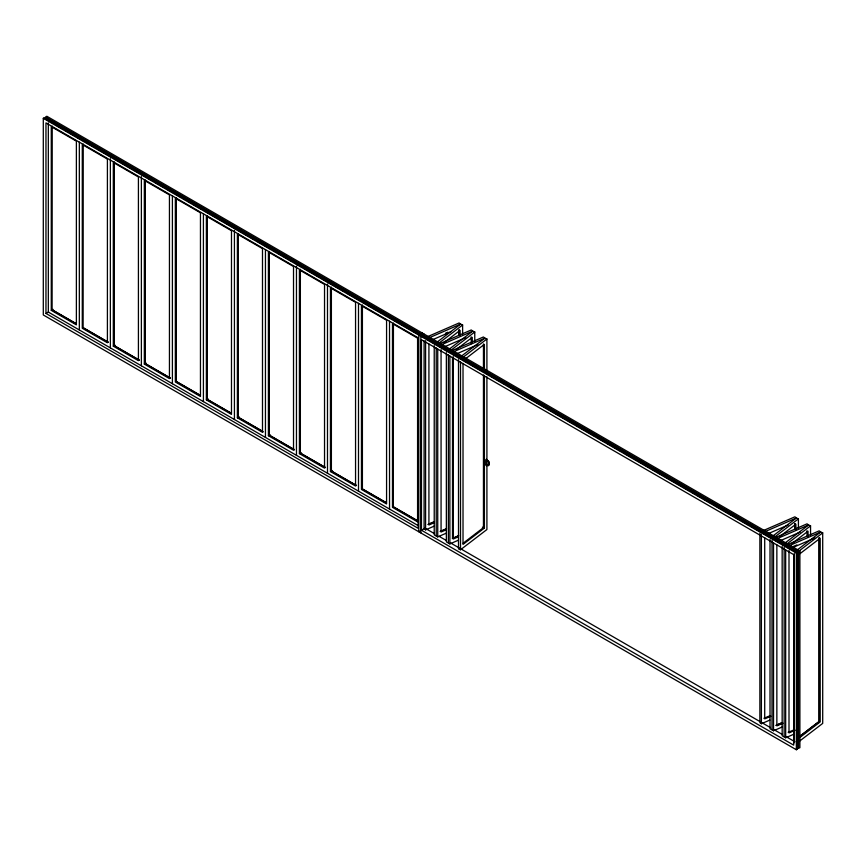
<?xml version="1.0" encoding="UTF-8"?>
<svg xmlns="http://www.w3.org/2000/svg" width="866" height="866" viewBox="0 0 866 866"><rect width="100%" height="100%" fill="white"/><g stroke="black" fill="none" stroke-linecap="round" stroke-linejoin="round"><path stroke-width="1.3" d="M486.313 464.815L487.58 465.356A1.115 0.725 52.5 0 0 488.478 464.836L488.478 462.238A1.115 0.725 52.5 0 0 487.58 460.929L486.443 459.965L487.753 460.539A1.451 0.953 52.5 0 1 488.911 462.228L488.911 464.901A1.451 0.953 52.5 0 1 487.753 465.583L486.313 464.815L487.839 465.161A1.115 0.725 52.5 0 0 488.738 464.631L488.738 462.043A1.115 0.725 52.5 0 0 487.839 460.723L486.443 459.965M486.443 459.283C485.458 457.735 485.458 466.817 486.443 465.702M437.384 341.918L460.615 324.111L462.617 324.988L462.617 334.449M438.337 343.596L462.617 324.988M444.074 342.6L460.106 330.325L460.106 335.727M449.53 348.922L472.76 331.126L474.763 332.003L474.763 341.453M450.472 350.611L474.763 332.003M456.22 349.615L472.251 337.329L472.251 342.741M460.615 356.749L484.906 338.141L486.909 339.007L486.909 371.438M462.617 357.615L486.909 339.007M465.161 359.076L484.397 344.343L484.397 370.009M463.158 543.198L483.455 527.643L483.455 375.01M484.397 375.411L484.397 528.054L463.018 544.422L463.018 363.417M458.504 359.715L458.504 548.892L460.506 549.758L486.909 529.537L486.909 376.84M773.176 535.783L796.417 517.987L798.409 518.853L798.409 528.314M774.128 537.461L798.409 518.853M779.865 536.476L795.897 524.19L795.897 529.591M785.321 542.798L808.552 524.991L810.554 525.868L810.554 535.329M786.274 544.476L810.554 525.868M792.011 543.48L808.043 531.204L808.043 536.606M797.467 549.802L820.697 532.005L822.7 532.871L822.7 723.402L799.47 741.199M798.409 551.48L822.7 532.871M799.881 553.764L820.189 538.208L820.189 721.919L799.881 737.475M799.881 736.197L819.117 721.454L819.117 537.743M800.022 736.252L819.258 721.508L819.258 537.808M43.3 118.306L44.307 117.722L797.348 552.497L797.348 749.155L796.352 749.74L43.3 314.975L43.3 118.306L796.352 553.071L798.062 552.086L798.062 748.202L796.882 748.884L797.348 749.155M45.963 313.438L418.181 528.336L418.181 337.805L45.963 122.907L45.963 313.438L48.615 311.901M51.278 310.364L76.381 324.869L76.381 141.158L51.278 126.663L51.278 310.364L53.043 309.346M113.305 346.184L138.419 360.678L138.419 176.978L113.305 162.472L113.305 346.184L115.081 345.166M144.33 364.088L169.444 378.594L169.444 194.882L144.33 180.388L144.33 364.088L146.105 363.07M206.368 399.908L231.482 414.403L231.482 230.702L206.368 216.208L206.368 399.908L208.143 398.89M237.381 417.813L262.495 432.318L262.495 248.607L237.381 234.112L237.381 417.813L239.157 416.795M419.815 334.525L418.808 335.11L418.808 531.767L419.815 531.194M420.995 333.843L422.359 333.064M420.291 335.348L421.471 334.666M422.554 335.283L420.844 336.279L420.844 532.936M423.019 335.012L424.383 334.233M268.406 435.728L293.52 450.223L293.52 266.522L268.406 252.017L268.406 435.728L270.17 434.7M299.42 453.632L324.534 468.138L324.534 284.427L299.42 269.932L299.42 453.632L301.195 452.615M330.444 471.548L355.558 486.043L355.558 302.331L330.444 287.837L330.444 471.548L332.208 470.519M421.471 530.241L793.689 745.139L793.689 554.608L421.471 339.71L421.471 530.241L425.011 528.195M799.892 551.025L46.84 116.261L45.487 117.04L798.539 551.815L799.892 551.025L799.892 747.694L798.062 748.202M427.707 336.625L459.11 322.964L460.615 324.111L429.211 337.783M445.481 333.269L447.949 332.198M432.621 339.71L451.121 331.656M439.841 343.64L471.256 329.968L472.76 331.126L441.357 344.787M444.767 346.714L465.724 337.599M451.987 350.643L483.401 336.982L484.906 338.141L453.492 351.802M456.902 353.729L477.87 344.603M428.118 524.406L434.277 521.722M428.215 524.482L434.386 521.797M433.855 522.88L428.919 525.023L428.919 344.019M424.08 340.901L424.08 528.725L425.585 529.884L434.039 526.203M440.264 531.421L446.423 528.736M440.361 531.497L446.531 528.812M446.001 529.884L441.065 532.038L441.065 349.68M434.223 345.696L434.223 534.874L437.731 536.898L446.185 533.218M452.398 538.425L458.569 535.751M458.666 535.827L452.507 538.511L452.507 357.496M458.136 536.898L453.21 539.042L453.21 356.684M446.358 352.7L446.358 541.878L449.876 543.902L458.33 540.232M763.498 530.49L794.901 516.829L796.417 517.987L765.003 531.648M768.413 533.575L788.147 524.991M775.633 537.505L807.047 523.843L808.552 524.991L777.148 538.663M780.558 540.59L800.292 532.005M787.779 544.519L819.193 530.847L820.697 532.005L789.294 545.667M793.234 546.522L796.926 544.909M792.704 547.593L814.895 537.938M763.909 718.271L770.177 715.673M770.881 716.214L764.71 718.888L764.71 537.883M759.872 533.424L759.872 722.601L761.376 723.749L769.831 720.079M776.055 725.286L782.215 722.601M776.153 725.362L782.323 722.677M783.026 723.218L776.856 725.903L776.856 544.898M770.015 539.561L770.015 728.739L773.522 730.763L781.976 727.083M788.201 732.3L794.458 729.692M795.161 730.233L789.002 732.917L789.002 550.56M782.16 546.576L782.16 735.754L785.668 737.778L794.122 734.097M482.394 527.178L484.397 528.054M798.062 552.086L45.963 117.863L44.772 118.545L47.11 119.898M49.459 121.251L51.798 122.593M55.305 124.617L63.489 129.348M65.827 130.701L68.165 132.054M70.503 133.396L74.011 135.421M76.36 136.774L84.543 141.504M86.881 142.858L95.065 147.577M97.403 148.93L111.443 157.038M113.782 158.381L137.174 171.89M139.513 173.243L153.542 181.34M155.88 182.694L164.075 187.413M166.413 188.766L174.596 193.497M176.935 194.85L180.442 196.874M182.78 198.217L185.118 199.57M187.457 200.923L190.975 202.947M193.313 204.3L201.497 209.031M203.835 210.373L254.128 239.406M256.466 240.759L259.973 242.783M262.311 244.136L270.495 248.867M272.833 250.22L275.171 251.562M277.521 252.915L281.028 254.94M283.366 256.293L291.55 261.023M293.888 262.366L302.072 267.096M304.421 268.449L318.45 276.546M320.788 277.899L344.181 291.409M346.519 292.751L360.548 300.859M362.897 302.212L365.236 303.555M367.574 304.908L381.603 313.016M383.941 314.358L387.448 316.382M389.787 317.735L392.136 319.089M394.474 320.442L397.981 322.466M400.319 323.819L408.503 328.539M410.841 329.892L420.205 335.294M421.461 336.019L424.968 338.043M427.306 339.396L450.699 352.895M453.037 354.248L467.066 362.356M469.404 363.698L483.445 371.806M485.783 373.159L488.121 374.513M490.459 375.855L493.966 377.879M496.305 379.232L498.643 380.585M500.981 381.938L504.499 383.963M506.837 385.316L515.021 390.036M517.359 391.389L573.498 423.799M575.836 425.152L584.02 429.872M586.358 431.225L588.707 432.578M591.045 433.931L594.552 435.955M596.89 437.308L605.074 442.028M607.412 443.381L621.452 451.478M623.791 452.831L631.974 457.562M634.313 458.915L674.084 481.864M676.422 483.217L678.76 484.57M681.098 485.923L690.451 491.325M692.789 492.667L695.127 494.021M697.466 495.374L700.973 497.398M703.322 498.751L711.506 503.482M713.844 504.824L722.028 509.554M724.366 510.908L748.928 525.088M751.266 526.431L764.137 533.857M766.475 535.21L780.504 543.318M782.842 544.671L791.037 549.39M793.375 550.744L796.882 552.768M52.22 309.822L76.186 323.657M83.233 327.727L108.347 342.232M139.372 360.137L114.258 345.642L114.258 161.931L114.139 345.707L139.253 360.202M170.386 378.041L145.272 363.547L145.272 181.189M200.263 395.297L176.296 381.451L176.296 199.104M231.287 413.201L207.31 399.367L207.31 215.656M262.301 431.116L238.334 417.271L238.334 234.913M294.462 449.681L269.348 435.176L269.348 251.476M356.5 485.501L331.386 470.996L331.386 287.296M386.377 502.745L362.399 488.911L362.399 305.2M393.424 506.816L417.39 520.65M76.067 323.732L52.101 309.887L52.22 126.111M108.228 342.297L83.114 327.803L83.233 144.027M170.266 378.117L145.152 363.612L145.152 179.911M200.143 395.361L176.177 381.527L176.177 197.816M231.168 413.277L207.191 399.432L207.191 215.721M263.329 431.842L238.215 417.336L238.215 233.636M294.343 449.746L269.229 435.252L269.229 251.541M356.381 485.566L331.267 471.061L331.267 287.36M386.258 502.81L362.28 488.976L362.28 305.265M417.271 520.726L393.305 506.881L393.424 323.105M426.18 528.866L434.375 533.597M439.062 536.303L446.077 540.352M450.764 543.058L759.774 721.465M762.123 722.818L770.318 727.548M773.825 729.573L782.02 734.303M785.527 736.327L794.891 741.74M418.246 525.651L48.323 312.074L48.323 122.896M806.971 530.739L807.112 536.195M798.539 551.815L798.539 748.473M796.352 553.071L796.352 749.74M794.966 523.789L794.966 529.191M794.836 523.724L794.836 529.126M794.295 553.58L794.295 742.757M785.668 549.953L785.668 737.778M784.152 547.442L784.152 736.62M773.522 542.939L773.522 730.763M772.017 540.438L772.017 729.605M761.376 534.582L761.376 723.749M483.455 343.943L483.455 368.256M471.18 336.863L471.32 343.683M460.506 361.934L460.506 549.758M459.175 329.914L459.175 335.315M459.045 329.859L459.045 335.261M449.876 356.078L449.876 543.902M448.361 354.93L448.361 542.755M437.731 349.074L437.731 536.898M436.226 347.916L436.226 535.74M425.585 340.706L425.585 529.884M389.527 321.243L389.527 509.067M358.502 303.327L358.502 491.152M327.489 284.07L327.489 473.247M300.361 269.38L300.361 453.091L325.475 467.586L300.253 453.156L300.253 269.445M296.464 266.165L296.464 455.343M265.451 249.603L265.451 437.427M234.426 230.345L234.426 419.523M203.413 213.794L203.413 401.618M172.399 195.878L172.399 383.703M141.374 176.621L141.374 365.798M110.361 158.716L110.361 347.894M79.336 142.154L79.336 329.978M107.406 159.063L82.292 144.568L82.292 328.279L107.406 342.774L107.406 159.063M200.457 212.798L175.343 198.292L175.343 382.003L200.457 396.498L200.457 212.798M386.572 320.247L361.458 305.741L361.458 489.452L386.572 503.947L386.572 320.247M417.585 338.151L392.482 323.657L392.482 507.357L417.585 521.862L417.585 338.151"/></g></svg>
